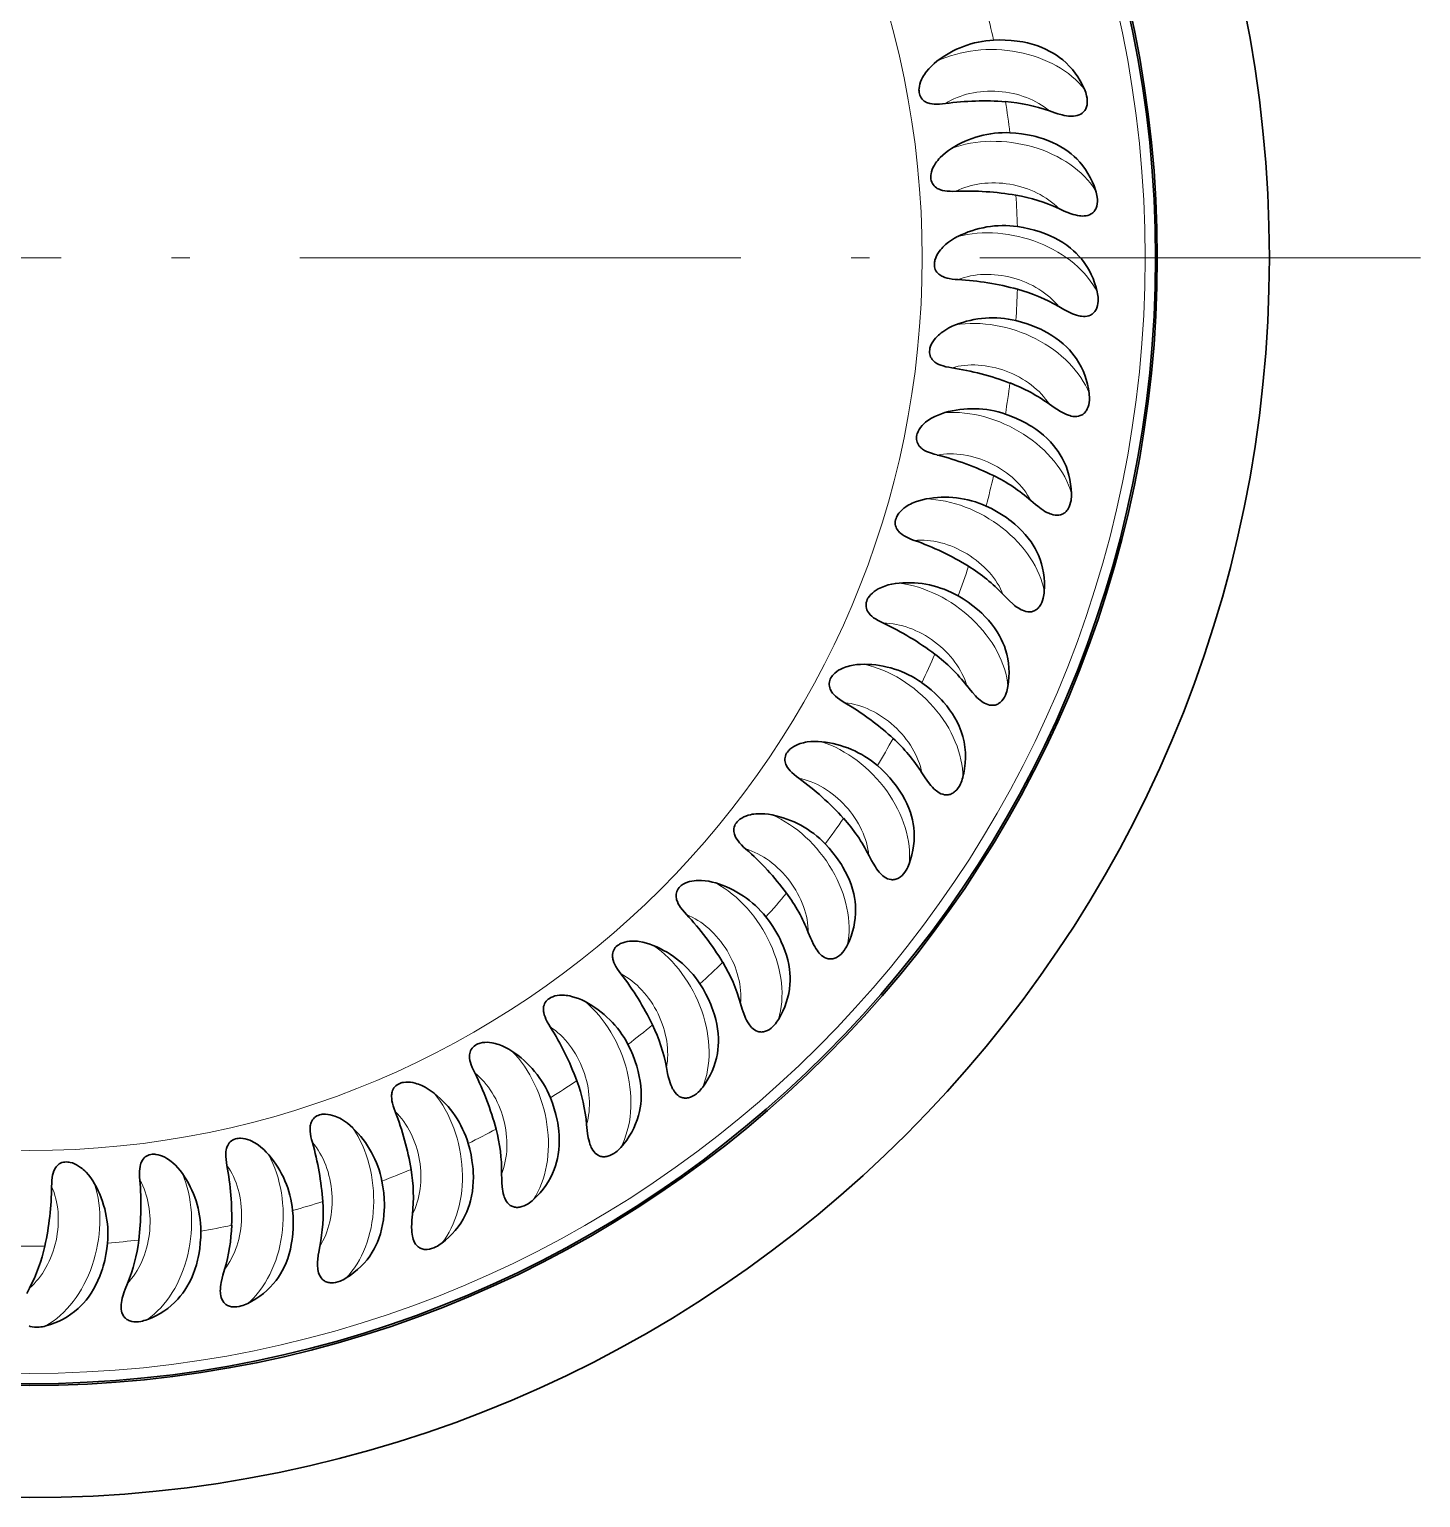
# Model space of a CAD drawing. Extents: x 0 to 420, y 0 to 594.
# Drawn here: x 144.48 to 182.34, y 68.77 to 108.73 of the extents above; entities that cross this region are included whole.
import ezdxf

# ---------------------------------------------------------------- set-up
doc = ezdxf.new("R2010")
doc.units = 0
doc.linetypes.add('DASHDOT', pattern=[18.5, 12, -3, 0.5, -3])

msp = doc.modelspace()

# ---------------------------------------------------------------- linework, layer by layer
at = {"linetype": 'DASHDOT', "lineweight": 13}
msp.add_line((182.341, 102.515), (106.608, 102.515), dxfattribs=at)
at = {"lineweight": 30, "ltscale": 0.005768}
msp.add_line((166.67, 90.402), (166.867, 90.282), dxfattribs=at)
at = {"lineweight": 30}
for points in [[(172.253, 108.133), (172.136, 108.191), (172.017, 108.243), (171.894, 108.288), (171.769, 108.327), (171.642, 108.361), (171.513, 108.388), (171.434, 108.401), (171.356, 108.413), (171.198, 108.431), (171.038, 108.441), (170.879, 108.443), (170.719, 108.439)], [(173.19, 107.1), (173.135, 107.215), (173.076, 107.327), (173.01, 107.435), (172.939, 107.539), (172.862, 107.638), (172.779, 107.731), (172.691, 107.819), (172.599, 107.901), (172.517, 107.966), (172.431, 108.026), (172.343, 108.082), (172.253, 108.133)], [(169.409, 106.714), (169.329, 106.704), (169.247, 106.697), (169.166, 106.695), (169.104, 106.697), (169.043, 106.703), (168.983, 106.715), (168.953, 106.723), (168.924, 106.733), (168.895, 106.745), (168.868, 106.758), (168.833, 106.78), (168.801, 106.805), (168.773, 106.834), (168.749, 106.866), (168.728, 106.9), (168.712, 106.937), (168.701, 106.976), (168.693, 107.016), (168.689, 107.057), (168.688, 107.088), (168.69, 107.119), (168.698, 107.181), (168.712, 107.242), (168.732, 107.304), (168.757, 107.364), (168.786, 107.422), (168.809, 107.463), (168.834, 107.503), (168.864, 107.545), (168.894, 107.586), (168.958, 107.661), (169.026, 107.732), (169.099, 107.799), (169.176, 107.862)], [(173.19, 107.1), (173.208, 107.055), (173.225, 107.009), (173.239, 106.966), (173.25, 106.921), (173.262, 106.86), (173.268, 106.798), (173.269, 106.737), (173.263, 106.678), (173.257, 106.65), (173.249, 106.622), (173.24, 106.595), (173.229, 106.57), (173.216, 106.546), (173.202, 106.523), (173.187, 106.503), (173.17, 106.484), (173.151, 106.466), (173.131, 106.449), (173.089, 106.422), (173.044, 106.401), (172.996, 106.386), (172.946, 106.376), (172.895, 106.37), (172.856, 106.369), (172.817, 106.369), (172.76, 106.373), (172.703, 106.381), (172.643, 106.391), (172.584, 106.404), (172.467, 106.435), (172.39, 106.459), (172.237, 106.51)], [(172.661, 105.467), (172.551, 105.536), (172.437, 105.599), (172.319, 105.656), (172.198, 105.707), (172.074, 105.752), (171.948, 105.791), (171.872, 105.812), (171.795, 105.831), (171.639, 105.864), (171.481, 105.889), (171.323, 105.907), (171.164, 105.918)], [(169.696, 104.325), (169.614, 104.322), (169.533, 104.323), (169.451, 104.329), (169.39, 104.337), (169.33, 104.349), (169.271, 104.366), (169.242, 104.377), (169.214, 104.39), (169.187, 104.404), (169.161, 104.42), (169.128, 104.445), (169.099, 104.473), (169.074, 104.505), (169.052, 104.539), (169.035, 104.575), (169.023, 104.613), (169.015, 104.653), (169.011, 104.693), (169.011, 104.734), (169.013, 104.765), (169.018, 104.796), (169.031, 104.857), (169.051, 104.917), (169.077, 104.976), (169.108, 105.033), (169.142, 105.089), (169.169, 105.127), (169.198, 105.165), (169.231, 105.204), (169.266, 105.242), (169.336, 105.311), (169.411, 105.375), (169.49, 105.435), (169.572, 105.49)], [(173.495, 104.35), (173.452, 104.47), (173.403, 104.587), (173.348, 104.701), (173.287, 104.811), (173.22, 104.916), (173.147, 105.017), (173.068, 105.113), (172.983, 105.203), (172.908, 105.275), (172.829, 105.344), (172.746, 105.408), (172.661, 105.467)], [(173.495, 104.35), (173.51, 104.303), (173.522, 104.256), (173.531, 104.211), (173.539, 104.166), (173.544, 104.104), (173.545, 104.042), (173.54, 103.981), (173.528, 103.923), (173.52, 103.895), (173.509, 103.868), (173.498, 103.842), (173.484, 103.818), (173.469, 103.795), (173.453, 103.774), (173.436, 103.755), (173.417, 103.738), (173.397, 103.722), (173.376, 103.708), (173.331, 103.685), (173.284, 103.668), (173.235, 103.657), (173.184, 103.652), (173.133, 103.651), (173.094, 103.654), (173.055, 103.658), (172.999, 103.667), (172.942, 103.68), (172.884, 103.696), (172.826, 103.714), (172.713, 103.756), (172.638, 103.787), (172.491, 103.853)], [(172.814, 102.775), (172.711, 102.854), (172.603, 102.927), (172.491, 102.995), (172.376, 103.057), (172.257, 103.114), (172.135, 103.165), (172.061, 103.193), (171.986, 103.219), (171.834, 103.266), (171.68, 103.306), (171.524, 103.339), (171.366, 103.365)], [(169.753, 101.919), (169.672, 101.925), (169.591, 101.933), (169.51, 101.947), (169.451, 101.96), (169.392, 101.978), (169.334, 102.001), (169.307, 102.014), (169.28, 102.03), (169.254, 102.047), (169.23, 102.065), (169.2, 102.093), (169.174, 102.124), (169.151, 102.157), (169.133, 102.193), (169.12, 102.231), (169.111, 102.27), (169.107, 102.311), (169.107, 102.351), (169.111, 102.392), (169.116, 102.423), (169.123, 102.453), (169.143, 102.512), (169.168, 102.57), (169.2, 102.626), (169.235, 102.681), (169.275, 102.732), (169.306, 102.768), (169.338, 102.803), (169.375, 102.839), (169.413, 102.873), (169.489, 102.935), (169.57, 102.992), (169.654, 103.044), (169.741, 103.091)], [(173.538, 101.583), (173.507, 101.706), (173.469, 101.828), (173.425, 101.946), (173.375, 102.061), (173.318, 102.173), (173.255, 102.28), (173.185, 102.383), (173.11, 102.481), (173.041, 102.56), (172.969, 102.636), (172.893, 102.707), (172.814, 102.775)], [(173.538, 101.583), (173.548, 101.535), (173.556, 101.487), (173.561, 101.442), (173.564, 101.396), (173.564, 101.333), (173.558, 101.272), (173.547, 101.212), (173.53, 101.155), (173.519, 101.128), (173.507, 101.102), (173.492, 101.078), (173.477, 101.055), (173.46, 101.033), (173.441, 101.014), (173.423, 100.997), (173.402, 100.981), (173.381, 100.967), (173.358, 100.955), (173.311, 100.936), (173.263, 100.924), (173.213, 100.918), (173.162, 100.918), (173.111, 100.922), (173.073, 100.928), (173.035, 100.936), (172.979, 100.951), (172.924, 100.969), (172.868, 100.99), (172.812, 101.014), (172.703, 101.067), (172.632, 101.104), (172.491, 101.184)], [(172.71, 100.08), (172.615, 100.168), (172.515, 100.252), (172.41, 100.33), (172.301, 100.402), (172.188, 100.47), (172.072, 100.533), (172.001, 100.568), (171.928, 100.601), (171.782, 100.662), (171.632, 100.717), (171.479, 100.764), (171.325, 100.805)], [(169.582, 99.519), (169.502, 99.532), (169.422, 99.549), (169.343, 99.569), (169.285, 99.589), (169.228, 99.612), (169.173, 99.64), (169.147, 99.656), (169.122, 99.674), (169.098, 99.693), (169.075, 99.714), (169.048, 99.745), (169.025, 99.778), (169.006, 99.813), (168.991, 99.851), (168.981, 99.89), (168.976, 99.93), (168.976, 99.97), (168.98, 100.011), (168.987, 100.051), (168.996, 100.081), (169.006, 100.11), (169.031, 100.168), (169.062, 100.223), (169.098, 100.276), (169.139, 100.326), (169.183, 100.374), (169.217, 100.407), (169.253, 100.438), (169.293, 100.47), (169.334, 100.501), (169.416, 100.555), (169.501, 100.604), (169.59, 100.648), (169.681, 100.686)], [(173.318, 98.824), (173.299, 98.95), (173.273, 99.075), (173.24, 99.197), (173.201, 99.316), (173.155, 99.433), (173.102, 99.546), (173.043, 99.655), (172.977, 99.76), (172.916, 99.845), (172.852, 99.926), (172.783, 100.005), (172.71, 100.08)], [(173.318, 98.824), (173.323, 98.776), (173.326, 98.728), (173.327, 98.682), (173.326, 98.636), (173.32, 98.574), (173.308, 98.513), (173.292, 98.454), (173.269, 98.399), (173.256, 98.373), (173.241, 98.349), (173.224, 98.326), (173.207, 98.304), (173.188, 98.285), (173.168, 98.267), (173.147, 98.252), (173.126, 98.239), (173.103, 98.227), (173.079, 98.217), (173.031, 98.202), (172.981, 98.195), (172.931, 98.194), (172.88, 98.198), (172.83, 98.207), (172.792, 98.217), (172.755, 98.228), (172.701, 98.248), (172.648, 98.271), (172.594, 98.298), (172.541, 98.327), (172.437, 98.39), (172.37, 98.434), (172.238, 98.527)], [(169.184, 97.146), (169.105, 97.167), (169.027, 97.191), (168.95, 97.219), (168.894, 97.244), (168.84, 97.272), (168.788, 97.305), (168.763, 97.324), (168.74, 97.344), (168.718, 97.366), (168.697, 97.389), (168.673, 97.421), (168.653, 97.457), (168.638, 97.494), (168.627, 97.532), (168.621, 97.572), (168.62, 97.612), (168.623, 97.653), (168.631, 97.693), (168.642, 97.732), (168.653, 97.761), (168.666, 97.789), (168.697, 97.844), (168.733, 97.896), (168.774, 97.945), (168.819, 97.992), (168.868, 98.035), (168.905, 98.064), (168.943, 98.092), (168.986, 98.121), (169.03, 98.147), (169.116, 98.193), (169.206, 98.234), (169.299, 98.269), (169.393, 98.299)], [(172.351, 97.407), (172.265, 97.504), (172.173, 97.597), (172.076, 97.684), (171.974, 97.767), (171.868, 97.845), (171.758, 97.918), (171.691, 97.96), (171.622, 98), (171.482, 98.075), (171.338, 98.143), (171.191, 98.205), (171.041, 98.261)], [(172.837, 96.099), (172.829, 96.227), (172.815, 96.353), (172.795, 96.477), (172.767, 96.6), (172.732, 96.72), (172.69, 96.838), (172.641, 96.952), (172.586, 97.063), (172.534, 97.153), (172.477, 97.241), (172.416, 97.325), (172.351, 97.407)], [(168.561, 94.821), (168.485, 94.85), (168.41, 94.881), (168.336, 94.916), (168.282, 94.946), (168.231, 94.98), (168.183, 95.018), (168.16, 95.039), (168.138, 95.061), (168.119, 95.084), (168.1, 95.109), (168.08, 95.144), (168.063, 95.181), (168.051, 95.22), (168.044, 95.259), (168.042, 95.299), (168.044, 95.34), (168.051, 95.379), (168.063, 95.418), (168.078, 95.456), (168.092, 95.484), (168.107, 95.511), (168.143, 95.563), (168.184, 95.611), (168.229, 95.656), (168.279, 95.698), (168.332, 95.737), (168.371, 95.762), (168.412, 95.786), (168.457, 95.811), (168.504, 95.833), (168.594, 95.871), (168.687, 95.902), (168.783, 95.929), (168.88, 95.949)], [(172.837, 96.099), (172.837, 96.051), (172.836, 96.002), (172.832, 95.956), (172.826, 95.911), (172.814, 95.85), (172.797, 95.79), (172.775, 95.733), (172.748, 95.681), (172.732, 95.656), (172.714, 95.633), (172.696, 95.612), (172.676, 95.592), (172.656, 95.575), (172.634, 95.559), (172.612, 95.546), (172.589, 95.535), (172.565, 95.525), (172.541, 95.517), (172.492, 95.507), (172.441, 95.505), (172.391, 95.509), (172.341, 95.518), (172.292, 95.531), (172.256, 95.544), (172.22, 95.559), (172.168, 95.584), (172.117, 95.612), (172.066, 95.644), (172.016, 95.678), (171.919, 95.751), (171.856, 95.801), (171.733, 95.906)], [(171.739, 94.78), (171.662, 94.885), (171.58, 94.986), (171.491, 95.082), (171.398, 95.174), (171.3, 95.262), (171.198, 95.346), (171.135, 95.394), (171.07, 95.44), (170.937, 95.528), (170.801, 95.61), (170.66, 95.685), (170.516, 95.755)], [(172.098, 93.432), (172.103, 93.56), (172.101, 93.687), (172.092, 93.813), (172.076, 93.938), (172.053, 94.061), (172.023, 94.182), (171.985, 94.3), (171.94, 94.415), (171.897, 94.51), (171.849, 94.603), (171.796, 94.693), (171.739, 94.78)], [(167.721, 92.567), (167.648, 92.602), (167.576, 92.64), (167.506, 92.683), (167.455, 92.717), (167.407, 92.756), (167.362, 92.798), (167.342, 92.821), (167.323, 92.845), (167.305, 92.871), (167.289, 92.897), (167.272, 92.934), (167.259, 92.972), (167.251, 93.012), (167.247, 93.052), (167.249, 93.092), (167.255, 93.132), (167.266, 93.17), (167.281, 93.208), (167.3, 93.245), (167.316, 93.271), (167.334, 93.296), (167.375, 93.344), (167.42, 93.389), (167.47, 93.429), (167.523, 93.466), (167.579, 93.5), (167.621, 93.521), (167.664, 93.541), (167.711, 93.561), (167.76, 93.579), (167.853, 93.608), (167.949, 93.631), (168.047, 93.648), (168.145, 93.659)], [(170.88, 92.223), (170.814, 92.335), (170.741, 92.444), (170.663, 92.548), (170.578, 92.648), (170.489, 92.745), (170.395, 92.838), (170.337, 92.892), (170.277, 92.944), (170.153, 93.044), (170.025, 93.139), (169.892, 93.227), (169.756, 93.31)], [(172.098, 93.432), (172.094, 93.384), (172.088, 93.336), (172.08, 93.291), (172.07, 93.246), (172.052, 93.186), (172.03, 93.128), (172.002, 93.074), (171.97, 93.024), (171.952, 93.001), (171.932, 92.98), (171.912, 92.961), (171.89, 92.943), (171.868, 92.927), (171.845, 92.914), (171.822, 92.903), (171.799, 92.894), (171.774, 92.886), (171.749, 92.881), (171.699, 92.876), (171.648, 92.878), (171.599, 92.887), (171.55, 92.9), (171.502, 92.919), (171.467, 92.935), (171.433, 92.954), (171.384, 92.983), (171.336, 93.016), (171.288, 93.053), (171.241, 93.091), (171.151, 93.172), (171.093, 93.229), (170.981, 93.345)], [(171.11, 90.848), (171.127, 90.974), (171.137, 91.101), (171.14, 91.227), (171.136, 91.353), (171.125, 91.477), (171.106, 91.601), (171.08, 91.722), (171.046, 91.841), (171.012, 91.94), (170.973, 92.037), (170.929, 92.131), (170.88, 92.223)], [(166.67, 90.402), (166.601, 90.444), (166.532, 90.489), (166.467, 90.538), (166.42, 90.577), (166.376, 90.62), (166.335, 90.667), (166.317, 90.691), (166.3, 90.717), (166.285, 90.744), (166.272, 90.772), (166.258, 90.81), (166.249, 90.85), (166.244, 90.89), (166.245, 90.93), (166.25, 90.97), (166.26, 91.009), (166.275, 91.046), (166.293, 91.082), (166.316, 91.117), (166.334, 91.142), (166.355, 91.165), (166.399, 91.209), (166.449, 91.249), (166.502, 91.285), (166.559, 91.316), (166.618, 91.344), (166.661, 91.362), (166.706, 91.378), (166.755, 91.393), (166.805, 91.406), (166.901, 91.426), (166.998, 91.44), (167.097, 91.447), (167.196, 91.449)], [(169.783, 89.76), (169.727, 89.878), (169.665, 89.992), (169.597, 90.104), (169.522, 90.212), (169.443, 90.317), (169.358, 90.418), (169.305, 90.477), (169.25, 90.535), (169.137, 90.646), (169.018, 90.752), (168.894, 90.853), (168.766, 90.948)], [(171.11, 90.848), (171.101, 90.8), (171.091, 90.753), (171.078, 90.708), (171.064, 90.665), (171.041, 90.607), (171.013, 90.551), (170.98, 90.5), (170.943, 90.454), (170.923, 90.433), (170.902, 90.413), (170.879, 90.396), (170.856, 90.38), (170.833, 90.367), (170.808, 90.356), (170.785, 90.347), (170.76, 90.34), (170.735, 90.335), (170.709, 90.332), (170.659, 90.332), (170.609, 90.339), (170.561, 90.352), (170.514, 90.37), (170.468, 90.393), (170.434, 90.413), (170.402, 90.434), (170.356, 90.469), (170.311, 90.506), (170.267, 90.547), (170.224, 90.59), (170.142, 90.679), (170.09, 90.741), (169.99, 90.867)], [(165.418, 88.347), (165.353, 88.396), (165.289, 88.447), (165.229, 88.502), (165.186, 88.545), (165.146, 88.592), (165.11, 88.642), (165.094, 88.669), (165.08, 88.696), (165.067, 88.724), (165.057, 88.753), (165.047, 88.793), (165.041, 88.833), (165.04, 88.873), (165.045, 88.913), (165.054, 88.952), (165.068, 88.99), (165.086, 89.026), (165.108, 89.06), (165.133, 89.092), (165.154, 89.115), (165.177, 89.137), (165.225, 89.176), (165.278, 89.211), (165.335, 89.242), (165.394, 89.268), (165.455, 89.29), (165.501, 89.303), (165.547, 89.315), (165.597, 89.326), (165.648, 89.334), (165.745, 89.345), (165.843, 89.349), (165.942, 89.347), (166.041, 89.339)], [(168.456, 87.412), (168.411, 87.535), (168.36, 87.655), (168.303, 87.772), (168.239, 87.887), (168.17, 87.998), (168.095, 88.107), (168.048, 88.171), (167.999, 88.234), (167.897, 88.356), (167.789, 88.473), (167.675, 88.585), (167.557, 88.692)], [(169.88, 88.369), (169.867, 88.322), (169.852, 88.276), (169.836, 88.233), (169.817, 88.191), (169.788, 88.135), (169.755, 88.083), (169.718, 88.035), (169.677, 87.992), (169.655, 87.973), (169.632, 87.956), (169.608, 87.941), (169.583, 87.928), (169.559, 87.917), (169.533, 87.908), (169.509, 87.901), (169.484, 87.897), (169.458, 87.894), (169.432, 87.893), (169.382, 87.898), (169.333, 87.91), (169.286, 87.927), (169.241, 87.95), (169.198, 87.977), (169.166, 88), (169.136, 88.025), (169.093, 88.063), (169.053, 88.104), (169.012, 88.149), (168.974, 88.196), (168.901, 88.293), (168.855, 88.359), (168.767, 88.494)], [(163.976, 86.42), (163.916, 86.475), (163.858, 86.532), (163.803, 86.592), (163.764, 86.64), (163.729, 86.69), (163.698, 86.744), (163.684, 86.771), (163.673, 86.8), (163.663, 86.829), (163.655, 86.859), (163.649, 86.899), (163.647, 86.94), (163.651, 86.98), (163.659, 87.019), (163.672, 87.057), (163.689, 87.094), (163.71, 87.128), (163.736, 87.16), (163.764, 87.189), (163.787, 87.21), (163.811, 87.23), (163.863, 87.264), (163.919, 87.294), (163.979, 87.319), (164.04, 87.339), (164.103, 87.355), (164.15, 87.365), (164.196, 87.372), (164.247, 87.378), (164.299, 87.381), (164.397, 87.382), (164.495, 87.377), (164.593, 87.366), (164.691, 87.349)], [(168.42, 86.018), (168.461, 86.139), (168.495, 86.261), (168.522, 86.385), (168.542, 86.509), (168.554, 86.633), (168.559, 86.758), (168.556, 86.882), (168.546, 87.006), (168.531, 87.109), (168.511, 87.211), (168.486, 87.312), (168.456, 87.412)], [(166.911, 85.201), (166.879, 85.327), (166.84, 85.451), (166.794, 85.574), (166.741, 85.694), (166.683, 85.812), (166.619, 85.927), (166.578, 85.995), (166.535, 86.062), (166.445, 86.193), (166.348, 86.32), (166.246, 86.442), (166.138, 86.56)], [(168.42, 86.018), (168.403, 85.972), (168.384, 85.928), (168.363, 85.887), (168.341, 85.847), (168.307, 85.794), (168.269, 85.745), (168.227, 85.701), (168.182, 85.662), (168.158, 85.646), (168.134, 85.631), (168.109, 85.618), (168.083, 85.607), (168.057, 85.598), (168.031, 85.592), (168.006, 85.588), (167.981, 85.585), (167.955, 85.585), (167.929, 85.587), (167.88, 85.597), (167.833, 85.613), (167.787, 85.635), (167.744, 85.662), (167.704, 85.693), (167.675, 85.719), (167.647, 85.746), (167.608, 85.788), (167.572, 85.833), (167.536, 85.882), (167.502, 85.932), (167.438, 86.035), (167.399, 86.106), (167.324, 86.249)], [(162.358, 84.64), (162.303, 84.7), (162.251, 84.762), (162.201, 84.827), (162.168, 84.878), (162.137, 84.932), (162.112, 84.988), (162.101, 85.017), (162.092, 85.046), (162.085, 85.076), (162.08, 85.107), (162.078, 85.147), (162.08, 85.188), (162.087, 85.227), (162.099, 85.266), (162.115, 85.303), (162.136, 85.337), (162.161, 85.369), (162.189, 85.399), (162.22, 85.425), (162.244, 85.444), (162.271, 85.461), (162.326, 85.49), (162.384, 85.514), (162.446, 85.534), (162.509, 85.548), (162.573, 85.558), (162.62, 85.563), (162.668, 85.566), (162.719, 85.567), (162.77, 85.565), (162.868, 85.557), (162.965, 85.543), (163.062, 85.522), (163.158, 85.496)], [(166.744, 83.816), (166.796, 83.933), (166.841, 84.052), (166.88, 84.172), (166.911, 84.294), (166.936, 84.416), (166.952, 84.54), (166.961, 84.664), (166.962, 84.788), (166.957, 84.892), (166.947, 84.996), (166.932, 85.099), (166.911, 85.201)], [(165.164, 83.147), (165.144, 83.275), (165.116, 83.403), (165.082, 83.529), (165.041, 83.654), (164.994, 83.776), (164.942, 83.897), (164.908, 83.969), (164.871, 84.04), (164.794, 84.179), (164.71, 84.314), (164.619, 84.446), (164.523, 84.573)], [(166.744, 83.816), (166.722, 83.773), (166.699, 83.731), (166.674, 83.691), (166.648, 83.654), (166.61, 83.605), (166.567, 83.559), (166.521, 83.519), (166.473, 83.485), (166.448, 83.471), (166.422, 83.458), (166.395, 83.448), (166.369, 83.439), (166.343, 83.433), (166.316, 83.429), (166.291, 83.427), (166.265, 83.428), (166.239, 83.43), (166.214, 83.434), (166.166, 83.448), (166.12, 83.469), (166.077, 83.495), (166.037, 83.526), (166, 83.561), (165.973, 83.589), (165.948, 83.619), (165.913, 83.665), (165.881, 83.713), (165.85, 83.765), (165.821, 83.818), (165.768, 83.927), (165.735, 84.001), (165.674, 84.15)], [(160.578, 83.021), (160.529, 83.086), (160.483, 83.153), (160.44, 83.222), (160.411, 83.276), (160.386, 83.332), (160.366, 83.391), (160.358, 83.421), (160.352, 83.451), (160.348, 83.481), (160.346, 83.512), (160.347, 83.553), (160.353, 83.593), (160.364, 83.632), (160.379, 83.669), (160.399, 83.704), (160.423, 83.736), (160.451, 83.766), (160.481, 83.792), (160.515, 83.816), (160.541, 83.832), (160.569, 83.846), (160.627, 83.871), (160.687, 83.889), (160.75, 83.902), (160.814, 83.911), (160.879, 83.915), (160.927, 83.915), (160.974, 83.913), (161.025, 83.909), (161.076, 83.903), (161.173, 83.886), (161.268, 83.862), (161.363, 83.832), (161.456, 83.797)], [(164.866, 81.784), (164.928, 81.895), (164.985, 82.009), (165.035, 82.125), (165.078, 82.243), (165.113, 82.363), (165.142, 82.485), (165.162, 82.607), (165.175, 82.73), (165.18, 82.835), (165.18, 82.939), (165.175, 83.043), (165.164, 83.147)], [(163.229, 81.268), (163.221, 81.398), (163.206, 81.527), (163.184, 81.656), (163.155, 81.784), (163.12, 81.911), (163.079, 82.036), (163.052, 82.111), (163.023, 82.185), (162.959, 82.33), (162.888, 82.473), (162.811, 82.613), (162.727, 82.749)], [(158.652, 81.578), (158.61, 81.647), (158.57, 81.719), (158.534, 81.792), (158.51, 81.849), (158.49, 81.907), (158.476, 81.967), (158.471, 81.997), (158.468, 82.028), (158.467, 82.059), (158.468, 82.089), (158.473, 82.13), (158.483, 82.169), (158.497, 82.207), (158.516, 82.242), (158.539, 82.275), (158.566, 82.305), (158.596, 82.332), (158.629, 82.356), (158.665, 82.376), (158.693, 82.389), (158.721, 82.401), (158.781, 82.42), (158.843, 82.432), (158.907, 82.44), (158.972, 82.442), (159.037, 82.44), (159.084, 82.435), (159.131, 82.429), (159.182, 82.42), (159.232, 82.409), (159.326, 82.383), (159.419, 82.35), (159.51, 82.312), (159.6, 82.268)], [(164.866, 81.784), (164.84, 81.743), (164.812, 81.703), (164.785, 81.666), (164.755, 81.631), (164.712, 81.586), (164.665, 81.545), (164.616, 81.51), (164.564, 81.48), (164.538, 81.468), (164.511, 81.458), (164.484, 81.45), (164.456, 81.445), (164.43, 81.441), (164.403, 81.439), (164.377, 81.44), (164.352, 81.443), (164.327, 81.448), (164.302, 81.454), (164.255, 81.473), (164.212, 81.498), (164.171, 81.528), (164.134, 81.563), (164.1, 81.601), (164.077, 81.632), (164.055, 81.664), (164.025, 81.713), (163.997, 81.764), (163.971, 81.818), (163.947, 81.874), (163.905, 81.987), (163.879, 82.064), (163.833, 82.218)], [(156.598, 80.325), (156.562, 80.398), (156.529, 80.473), (156.5, 80.55), (156.482, 80.608), (156.468, 80.668), (156.459, 80.729), (156.457, 80.76), (156.457, 80.791), (156.459, 80.821), (156.463, 80.852), (156.472, 80.891), (156.485, 80.93), (156.503, 80.966), (156.525, 80.999), (156.551, 81.03), (156.581, 81.057), (156.614, 81.081), (156.649, 81.101), (156.686, 81.118), (156.715, 81.129), (156.745, 81.138), (156.806, 81.151), (156.869, 81.157), (156.933, 81.159), (156.998, 81.155), (157.063, 81.146), (157.109, 81.138), (157.155, 81.127), (157.205, 81.113), (157.254, 81.097), (157.345, 81.062), (157.435, 81.021), (157.522, 80.974), (157.606, 80.922)], [(162.803, 79.94), (162.875, 80.044), (162.942, 80.152), (163.003, 80.263), (163.057, 80.377), (163.104, 80.493), (163.144, 80.611), (163.176, 80.731), (163.201, 80.852), (163.216, 80.956), (163.225, 81.06), (163.23, 81.164), (163.229, 81.268)], [(161.124, 79.581), (161.129, 79.711), (161.126, 79.842), (161.117, 79.972), (161.1, 80.102), (161.077, 80.232), (161.048, 80.361), (161.028, 80.437), (161.006, 80.514), (160.957, 80.665), (160.9, 80.814), (160.836, 80.96), (160.766, 81.103)], [(162.803, 79.94), (162.773, 79.901), (162.742, 79.864), (162.711, 79.83), (162.678, 79.798), (162.631, 79.757), (162.581, 79.721), (162.528, 79.69), (162.474, 79.666), (162.446, 79.657), (162.418, 79.649), (162.391, 79.644), (162.363, 79.641), (162.336, 79.64), (162.309, 79.641), (162.284, 79.644), (162.259, 79.649), (162.234, 79.656), (162.21, 79.665), (162.165, 79.688), (162.124, 79.717), (162.087, 79.751), (162.054, 79.789), (162.023, 79.83), (162.003, 79.863), (161.984, 79.897), (161.959, 79.949), (161.936, 80.002), (161.915, 80.059), (161.897, 80.117), (161.865, 80.233), (161.847, 80.312), (161.816, 80.47)], [(154.433, 79.273), (154.405, 79.35), (154.379, 79.427), (154.358, 79.506), (154.345, 79.566), (154.337, 79.627), (154.334, 79.688), (154.335, 79.719), (154.337, 79.75), (154.342, 79.78), (154.349, 79.81), (154.362, 79.849), (154.379, 79.886), (154.4, 79.92), (154.425, 79.951), (154.454, 79.979), (154.486, 80.004), (154.521, 80.024), (154.558, 80.041), (154.597, 80.055), (154.627, 80.062), (154.657, 80.068), (154.72, 80.075), (154.783, 80.076), (154.847, 80.071), (154.911, 80.061), (154.975, 80.046), (155.02, 80.033), (155.065, 80.018), (155.113, 80), (155.16, 79.98), (155.248, 79.936), (155.333, 79.886), (155.415, 79.831), (155.494, 79.771)], [(158.869, 78.103), (158.886, 78.232), (158.896, 78.362), (158.898, 78.492), (158.894, 78.623), (158.884, 78.754), (158.867, 78.885), (158.855, 78.964), (158.84, 79.042), (158.805, 79.197), (158.762, 79.351), (158.713, 79.502), (158.657, 79.652)], [(160.574, 78.3), (160.656, 78.397), (160.733, 78.498), (160.804, 78.603), (160.869, 78.711), (160.927, 78.822), (160.977, 78.936), (161.021, 79.052), (161.057, 79.17), (161.082, 79.272), (161.101, 79.374), (161.115, 79.478), (161.124, 79.581)], [(152.179, 78.432), (152.158, 78.511), (152.14, 78.59), (152.126, 78.671), (152.119, 78.732), (152.117, 78.793), (152.119, 78.855), (152.123, 78.885), (152.129, 78.916), (152.136, 78.945), (152.146, 78.975), (152.163, 79.012), (152.183, 79.047), (152.207, 79.079), (152.235, 79.108), (152.267, 79.133), (152.301, 79.154), (152.338, 79.171), (152.376, 79.184), (152.416, 79.194), (152.446, 79.199), (152.477, 79.202), (152.54, 79.203), (152.603, 79.198), (152.667, 79.187), (152.729, 79.171), (152.791, 79.15), (152.835, 79.133), (152.879, 79.114), (152.924, 79.091), (152.97, 79.066), (153.053, 79.014), (153.133, 78.957), (153.209, 78.894), (153.282, 78.827)], [(160.574, 78.3), (160.541, 78.264), (160.506, 78.23), (160.472, 78.2), (160.436, 78.171), (160.385, 78.135), (160.332, 78.103), (160.276, 78.077), (160.22, 78.059), (160.192, 78.052), (160.164, 78.047), (160.135, 78.044), (160.108, 78.044), (160.081, 78.045), (160.054, 78.049), (160.029, 78.054), (160.005, 78.062), (159.981, 78.071), (159.958, 78.083), (159.915, 78.11), (159.877, 78.143), (159.844, 78.18), (159.814, 78.221), (159.788, 78.265), (159.77, 78.299), (159.755, 78.335), (159.734, 78.389), (159.717, 78.444), (159.702, 78.503), (159.689, 78.562), (159.669, 78.681), (159.658, 78.761), (159.642, 78.922)], [(149.855, 77.809), (149.841, 77.889), (149.831, 77.97), (149.824, 78.051), (149.824, 78.113), (149.827, 78.174), (149.836, 78.235), (149.842, 78.265), (149.851, 78.295), (149.861, 78.324), (149.874, 78.352), (149.894, 78.387), (149.917, 78.42), (149.945, 78.45), (149.975, 78.476), (150.009, 78.498), (150.045, 78.516), (150.083, 78.529), (150.123, 78.539), (150.163, 78.545), (150.194, 78.547), (150.225, 78.547), (150.288, 78.542), (150.35, 78.531), (150.412, 78.514), (150.473, 78.492), (150.533, 78.465), (150.575, 78.444), (150.616, 78.421), (150.66, 78.394), (150.702, 78.365), (150.78, 78.305), (150.854, 78.24), (150.924, 78.171), (150.991, 78.097)], [(156.483, 76.845), (156.512, 76.972), (156.534, 77.1), (156.549, 77.23), (156.558, 77.361), (156.56, 77.492), (156.556, 77.624), (156.551, 77.703), (156.544, 77.783), (156.523, 77.94), (156.496, 78.097), (156.461, 78.253), (156.419, 78.407)], [(147.482, 77.409), (147.476, 77.49), (147.473, 77.572), (147.475, 77.654), (147.48, 77.715), (147.489, 77.775), (147.503, 77.836), (147.513, 77.865), (147.524, 77.894), (147.537, 77.921), (147.552, 77.948), (147.576, 77.982), (147.602, 78.012), (147.632, 78.039), (147.665, 78.062), (147.701, 78.081), (147.739, 78.095), (147.778, 78.105), (147.818, 78.111), (147.859, 78.113), (147.89, 78.112), (147.921, 78.109), (147.983, 78.098), (148.043, 78.081), (148.104, 78.058), (148.162, 78.03), (148.219, 77.998), (148.259, 77.973), (148.298, 77.946), (148.339, 77.915), (148.378, 77.882), (148.45, 77.816), (148.518, 77.744), (148.581, 77.668), (148.64, 77.588)], [(158.199, 76.879), (158.29, 76.968), (158.377, 77.061), (158.457, 77.159), (158.532, 77.26), (158.6, 77.365), (158.661, 77.474), (158.716, 77.585), (158.763, 77.7), (158.797, 77.799), (158.826, 77.899), (158.85, 78), (158.869, 78.103)], [(145.082, 77.237), (145.084, 77.318), (145.089, 77.4), (145.098, 77.481), (145.109, 77.542), (145.124, 77.601), (145.144, 77.659), (145.156, 77.688), (145.17, 77.715), (145.186, 77.742), (145.203, 77.767), (145.229, 77.798), (145.259, 77.826), (145.291, 77.85), (145.326, 77.869), (145.364, 77.885), (145.402, 77.895), (145.442, 77.901), (145.483, 77.903), (145.524, 77.901), (145.555, 77.898), (145.585, 77.892), (145.646, 77.875), (145.705, 77.852), (145.762, 77.824), (145.818, 77.791), (145.872, 77.754), (145.909, 77.725), (145.945, 77.694), (145.983, 77.659), (146.019, 77.623), (146.084, 77.549), (146.145, 77.472), (146.201, 77.39), (146.252, 77.305)], [(158.199, 76.879), (158.163, 76.847), (158.125, 76.816), (158.088, 76.789), (158.05, 76.764), (157.996, 76.733), (157.94, 76.706), (157.882, 76.686), (157.824, 76.673), (157.795, 76.669), (157.767, 76.667), (157.738, 76.667), (157.711, 76.669), (157.684, 76.673), (157.658, 76.679), (157.634, 76.687), (157.61, 76.696), (157.587, 76.708), (157.565, 76.721), (157.526, 76.753), (157.491, 76.789), (157.461, 76.829), (157.435, 76.873), (157.413, 76.919), (157.399, 76.955), (157.387, 76.992), (157.372, 77.048), (157.36, 77.104), (157.35, 77.164), (157.343, 77.224), (157.334, 77.345), (157.331, 77.425), (157.33, 77.587)], [(153.989, 75.82), (154.03, 75.943), (154.064, 76.069), (154.091, 76.197), (154.112, 76.326), (154.127, 76.457), (154.135, 76.589), (154.138, 76.668), (154.138, 76.747), (154.133, 76.906), (154.12, 77.065), (154.1, 77.224), (154.073, 77.381)], [(155.7, 75.691), (155.799, 75.771), (155.894, 75.855), (155.984, 75.945), (156.067, 76.038), (156.145, 76.136), (156.217, 76.238), (156.281, 76.345), (156.339, 76.454), (156.383, 76.549), (156.421, 76.646), (156.455, 76.745), (156.483, 76.845)], [(151.408, 75.036), (151.461, 75.155), (151.507, 75.277), (151.546, 75.402), (151.579, 75.529), (151.606, 75.657), (151.627, 75.788), (151.637, 75.866), (151.645, 75.945), (151.655, 76.104), (151.657, 76.264), (151.652, 76.423), (151.641, 76.582)], [(155.7, 75.691), (155.661, 75.662), (155.62, 75.635), (155.581, 75.612), (155.541, 75.59), (155.484, 75.564), (155.425, 75.543), (155.366, 75.529), (155.307, 75.521), (155.278, 75.519), (155.249, 75.52), (155.221, 75.523), (155.194, 75.527), (155.168, 75.534), (155.142, 75.543), (155.119, 75.553), (155.096, 75.565), (155.075, 75.579), (155.054, 75.594), (155.018, 75.629), (154.986, 75.668), (154.96, 75.711), (154.939, 75.757), (154.921, 75.805), (154.911, 75.842), (154.902, 75.88), (154.893, 75.937), (154.886, 75.994), (154.882, 76.055), (154.881, 76.116), (154.883, 76.236), (154.888, 76.317), (154.902, 76.478)], [(148.765, 74.501), (148.828, 74.615), (148.886, 74.732), (148.937, 74.852), (148.982, 74.976), (149.021, 75.101), (149.054, 75.229), (149.071, 75.306), (149.087, 75.384), (149.112, 75.541), (149.129, 75.7), (149.14, 75.859), (149.143, 76.019)], [(146.082, 74.221), (146.157, 74.327), (146.225, 74.439), (146.287, 74.554), (146.343, 74.672), (146.394, 74.793), (146.44, 74.917), (146.464, 74.993), (146.487, 75.069), (146.527, 75.223), (146.559, 75.379), (146.585, 75.536), (146.603, 75.695)], [(153.099, 74.745), (153.058, 74.72), (153.015, 74.697), (152.973, 74.678), (152.931, 74.66), (152.872, 74.64), (152.812, 74.625), (152.751, 74.615), (152.692, 74.613), (152.663, 74.615), (152.635, 74.618), (152.607, 74.623), (152.58, 74.631), (152.555, 74.64), (152.53, 74.651), (152.508, 74.663), (152.487, 74.677), (152.466, 74.693), (152.447, 74.71), (152.414, 74.748), (152.387, 74.79), (152.365, 74.836), (152.348, 74.883), (152.335, 74.933), (152.328, 74.971), (152.323, 75.01), (152.319, 75.067), (152.318, 75.125), (152.32, 75.185), (152.324, 75.246), (152.338, 75.366), (152.351, 75.446), (152.38, 75.604)], [(153.099, 74.745), (153.206, 74.815), (153.308, 74.891), (153.406, 74.971), (153.498, 75.056), (153.585, 75.146), (153.666, 75.241), (153.74, 75.341), (153.808, 75.444), (153.86, 75.535), (153.908, 75.628), (153.951, 75.723), (153.989, 75.82)], [(150.42, 74.051), (150.377, 74.03), (150.332, 74.012), (150.289, 73.996), (150.245, 73.982), (150.184, 73.968), (150.123, 73.958), (150.062, 73.955), (150.003, 73.958), (149.974, 73.963), (149.946, 73.969), (149.919, 73.977), (149.893, 73.987), (149.868, 73.998), (149.845, 74.011), (149.824, 74.026), (149.804, 74.042), (149.785, 74.059), (149.768, 74.078), (149.739, 74.119), (149.716, 74.164), (149.698, 74.211), (149.686, 74.26), (149.678, 74.311), (149.674, 74.349), (149.673, 74.388), (149.674, 74.446), (149.679, 74.503), (149.686, 74.563), (149.696, 74.623), (149.722, 74.741), (149.742, 74.82), (149.786, 74.975)], [(150.42, 74.051), (150.533, 74.111), (150.642, 74.176), (150.747, 74.247), (150.847, 74.323), (150.942, 74.404), (151.032, 74.491), (151.115, 74.583), (151.193, 74.68), (151.253, 74.765), (151.309, 74.853), (151.361, 74.943), (151.408, 75.036)], [(144.405, 74.323), (144.478, 74.467)], [(147.688, 73.615), (147.642, 73.598), (147.596, 73.584), (147.551, 73.572), (147.507, 73.563), (147.445, 73.554), (147.383, 73.551), (147.322, 73.553), (147.263, 73.562), (147.235, 73.569), (147.208, 73.578), (147.181, 73.589), (147.156, 73.601), (147.133, 73.614), (147.111, 73.63), (147.091, 73.646), (147.073, 73.664), (147.056, 73.683), (147.041, 73.704), (147.016, 73.747), (146.997, 73.794), (146.984, 73.843), (146.976, 73.893), (146.973, 73.944), (146.974, 73.983), (146.976, 74.021), (146.983, 74.079), (146.993, 74.135), (147.006, 74.195), (147.021, 74.253), (147.058, 74.368), (147.085, 74.444), (147.144, 74.595)], [(147.688, 73.615), (147.806, 73.664), (147.92, 73.718), (148.032, 73.778), (148.138, 73.845), (148.241, 73.917), (148.338, 73.995), (148.43, 74.078), (148.516, 74.167), (148.585, 74.246), (148.649, 74.328), (148.709, 74.413), (148.765, 74.501)], [(144.926, 73.44), (145.048, 73.478), (145.168, 73.521), (145.284, 73.57), (145.397, 73.626), (145.505, 73.688), (145.609, 73.757), (145.709, 73.831), (145.803, 73.911), (145.879, 73.983), (145.951, 74.059), (146.019, 74.138), (146.082, 74.221)], [(144.926, 73.44), (144.879, 73.428), (144.832, 73.418), (144.786, 73.411), (144.741, 73.406), (144.678, 73.403), (144.616, 73.406), (144.556, 73.414), (144.499, 73.428), (144.471, 73.438)]]:
    msp.add_lwpolyline(points, dxfattribs=at)
for radius in [33.75, 30.7, 30.65]:
    msp.add_circle((144.475, 102.515), radius, dxfattribs=at)
at = {"lineweight": 13}
for radius in [30.369, 24.302]:
    msp.add_circle((144.475, 102.515), radius, dxfattribs=at)
for start, end in [(12.7192, 14.5382), (7.2646, 9.0837), (1.8101, 3.6291), (356.3555, 358.1746), (350.901, 352.72), (345.4464, 347.2655), (339.9919, 341.8109), (334.5373, 336.3564), (329.0828, 330.9018), (323.6283, 325.4473), (318.1737, 319.9927), (312.7192, 314.5382), (307.2646, 309.0837), (301.8101, 303.6291), (296.3555, 298.1746), (290.901, 292.72), (285.4464, 287.2655), (279.9919, 281.8109), (269.0828, 270.9018), (274.5373, 276.3564)]:
    msp.add_arc((144.475, 102.515), 26.905, start, end, dxfattribs=at)
at = {"lineweight": 30}
for centre, radius, start, end in [((170.871, 105.686), 2.758, 93.1443, 127.9122), ((170.46, 98.914), 7.87, 85.7541, 97.6684), ((170.697, 102.187), 4.59, 70.3908, 85.6795), ((171.053, 103.162), 2.758, 87.6897, 122.4576), ((170, 96.46), 7.87, 80.2995, 92.2138), ((170.547, 99.696), 4.59, 64.9363, 80.225), ((170.994, 100.633), 2.758, 82.2352, 117.0031), ((169.308, 94.062), 7.87, 74.845, 86.7593), ((170.16, 97.23), 4.59, 59.4817, 74.7704), ((170.695, 98.121), 2.758, 76.7806, 111.5485), ((168.392, 91.739), 7.87, 69.3904, 81.3047), ((169.542, 94.812), 4.59, 54.0272, 69.3159), ((170.158, 95.648), 2.758, 71.3261, 106.094), ((167.26, 89.514), 7.87, 63.9359, 75.8502), ((168.696, 92.465), 4.59, 48.5726, 63.8613), ((169.389, 93.238), 2.758, 65.8715, 100.6395), ((165.921, 87.408), 7.87, 58.4814, 70.3957), ((167.631, 90.208), 4.59, 43.1181, 58.4068), ((168.394, 90.912), 2.758, 60.417, 95.1849), ((164.388, 85.437), 7.87, 53.0268, 64.9411), ((166.356, 88.062), 4.59, 37.6635, 52.9523), ((167.183, 88.691), 2.758, 54.9624, 89.7304), ((162.622, 83.557), 7.953, 47.6141, 57.7421), ((167.912, 88.937), 2.044, 350.7851, 23.7555), ((165.766, 86.595), 2.758, 49.5079, 84.2758), ((164.883, 86.048), 4.59, 32.209, 47.4977), ((160.796, 81.977), 7.87, 42.1177, 54.032), ((167.487, 88.987), 2.472, 345.5069, 351.2035), ((164.156, 84.643), 2.758, 44.0533, 78.8213), ((163.226, 84.182), 4.59, 26.7545, 42.0432), ((158.77, 80.519), 7.87, 36.6632, 48.5775), ((162.368, 82.853), 2.758, 38.5988, 73.3667), ((161.398, 82.483), 4.59, 21.2999, 36.5886), ((156.614, 79.26), 7.87, 31.2086, 43.1229), ((160.418, 81.241), 2.758, 33.1442, 67.9122), ((159.417, 80.965), 4.59, 15.8454, 31.1341), ((154.348, 78.211), 7.87, 25.7541, 37.6684), ((158.324, 79.822), 2.758, 27.6897, 62.4576), ((151.993, 77.383), 7.87, 20.2995, 32.2138), ((157.301, 79.642), 4.59, 10.3908, 25.6795), ((156.104, 78.608), 2.758, 22.2352, 57.0031), ((149.57, 76.782), 7.87, 14.845, 26.7593), ((155.069, 78.527), 4.59, 4.9363, 20.225), ((153.779, 77.611), 2.758, 16.7806, 51.5486), ((147.101, 76.414), 7.87, 9.3904, 21.3047), ((151.369, 76.839), 2.758, 11.3261, 46.094), ((152.74, 77.628), 4.59, 359.4817, 14.7704), ((144.608, 76.283), 7.87, 3.9359, 15.8502), ((148.898, 76.3), 2.758, 5.8715, 40.6395), ((146.386, 75.999), 2.758, 0.417, 35.1849), ((142.114, 76.389), 7.87, 358.4814, 10.3957), ((150.337, 76.955), 4.59, 354.0272, 9.3159), ((137.212, 77.308), 7.87, 347.5723, 359.4866), ((143.856, 75.937), 2.758, 354.9624, 29.7304), ((139.641, 76.731), 7.87, 353.0268, 4.9411), ((147.881, 76.514), 4.59, 348.5726, 3.8613), ((145.394, 76.308), 4.59, 343.1181, 358.4068), ((140.418, 76.607), 4.59, 332.209, 347.4977), ((142.899, 76.339), 4.59, 337.6635, 352.9523)]:
    msp.add_arc(centre, radius, start, end, dxfattribs=at)
at = {"lineweight": 13}
for centre, major_axis, start_param, end_param in [((170.795, 106.232), (2.743, -0.196), 0.562278, 2.251929), ((170.755, 105.668), (1.945, -0.139), 0.75642, 2.383945), ((171.029, 103.713), (2.712, -0.456), 0.562278, 2.251929), ((170.935, 103.155), (1.923, -0.323), 0.75642, 2.383945), ((171.023, 101.183), (2.656, -0.712), 0.562278, 2.251929), ((170.876, 100.637), (1.884, -0.505), 0.75642, 2.383945), ((170.776, 98.666), (2.577, -0.961), 0.562278, 2.251929), ((170.578, 98.136), (1.827, -0.681), 0.75642, 2.383945), ((170.291, 96.183), (2.474, -1.202), 0.562278, 2.251929), ((170.044, 95.674), (1.754, -0.852), 0.75642, 2.383945), ((169.572, 93.758), (2.348, -1.431), 0.562278, 2.251929), ((169.278, 93.275), (1.665, -1.015), 0.75642, 2.383945), ((168.626, 91.412), (2.201, -1.648), 0.562278, 2.251929), ((168.287, 90.959), (1.561, -1.169), 0.75642, 2.383945), ((167.461, 89.167), (2.035, -1.85), 0.562278, 2.251929), ((167.081, 88.748), (1.443, -1.312), 0.75642, 2.383945), ((166.088, 87.042), (1.85, -2.035), 0.562278, 2.251929), ((165.67, 86.661), (1.312, -1.443), 0.75642, 2.383945), ((164.52, 85.058), (1.648, -2.201), 0.562278, 2.251929), ((164.067, 84.719), (1.169, -1.561), 0.75642, 2.383945), ((162.769, 83.231), (1.431, -2.348), 0.562278, 2.251929), ((162.286, 82.937), (1.015, -1.665), 0.75642, 2.383945), ((160.853, 81.58), (1.202, -2.474), 0.562278, 2.251929), ((160.345, 81.332), (0.852, -1.754), 0.75642, 2.383945), ((158.789, 80.117), (0.961, -2.577), 0.562278, 2.251929), ((158.259, 79.92), (0.681, -1.827), 0.75642, 2.383945), ((156.595, 78.858), (0.712, -2.656), 0.562278, 2.251929), ((156.049, 78.712), (0.505, -1.884), 0.75642, 2.383945), ((154.292, 77.813), (0.456, -2.712), 0.562278, 2.251929), ((153.734, 77.719), (0.323, -1.923), 0.75642, 2.383945), ((151.899, 76.992), (0.196, -2.743), 0.562278, 2.251929), ((151.335, 76.952), (0.139, -1.945), 0.75642, 2.383945), ((149.439, 76.402), (-0.065, -2.749), 0.562278, 2.251929), ((146.935, 76.048), (-0.326, -2.731), 0.562278, 2.251929), ((148.874, 76.415), (-0.046, -1.949), 0.75642, 2.383945), ((143.855, 76.054), (-0.415, -1.905), 0.75642, 2.383945), ((144.408, 75.934), (-0.585, -2.687), 0.562278, 2.251929), ((146.373, 76.115), (-0.232, -1.936), 0.75642, 2.383945)]:
    msp.add_ellipse(centre, major_axis=major_axis, ratio=0.707107, start_param=start_param, end_param=end_param, dxfattribs=at)

doc.saveas('drawing.dxf')
